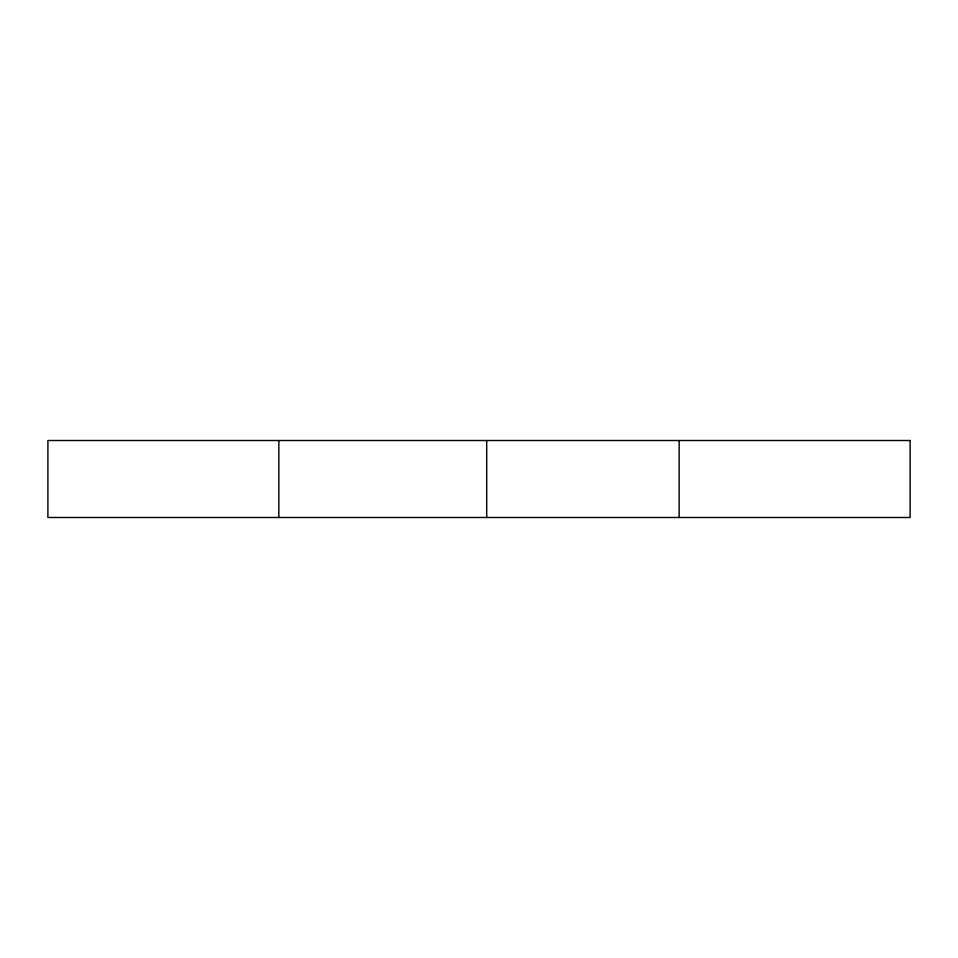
<?xml version="1.0" encoding="UTF-8"?>
<svg xmlns="http://www.w3.org/2000/svg" width="958" height="958" viewBox="0 0 958 958"><rect width="100%" height="100%" fill="white"/><g stroke="black" fill="none" stroke-linecap="round" stroke-linejoin="round"><path stroke-width="1.44" d="M679.15 440.512L679.15 517.488M486.7 440.512L486.7 517.488M278.85 440.512L278.85 517.488M910.1 440.512L47.9 440.512L47.9 517.488L910.1 517.488L910.1 440.512"/></g></svg>
